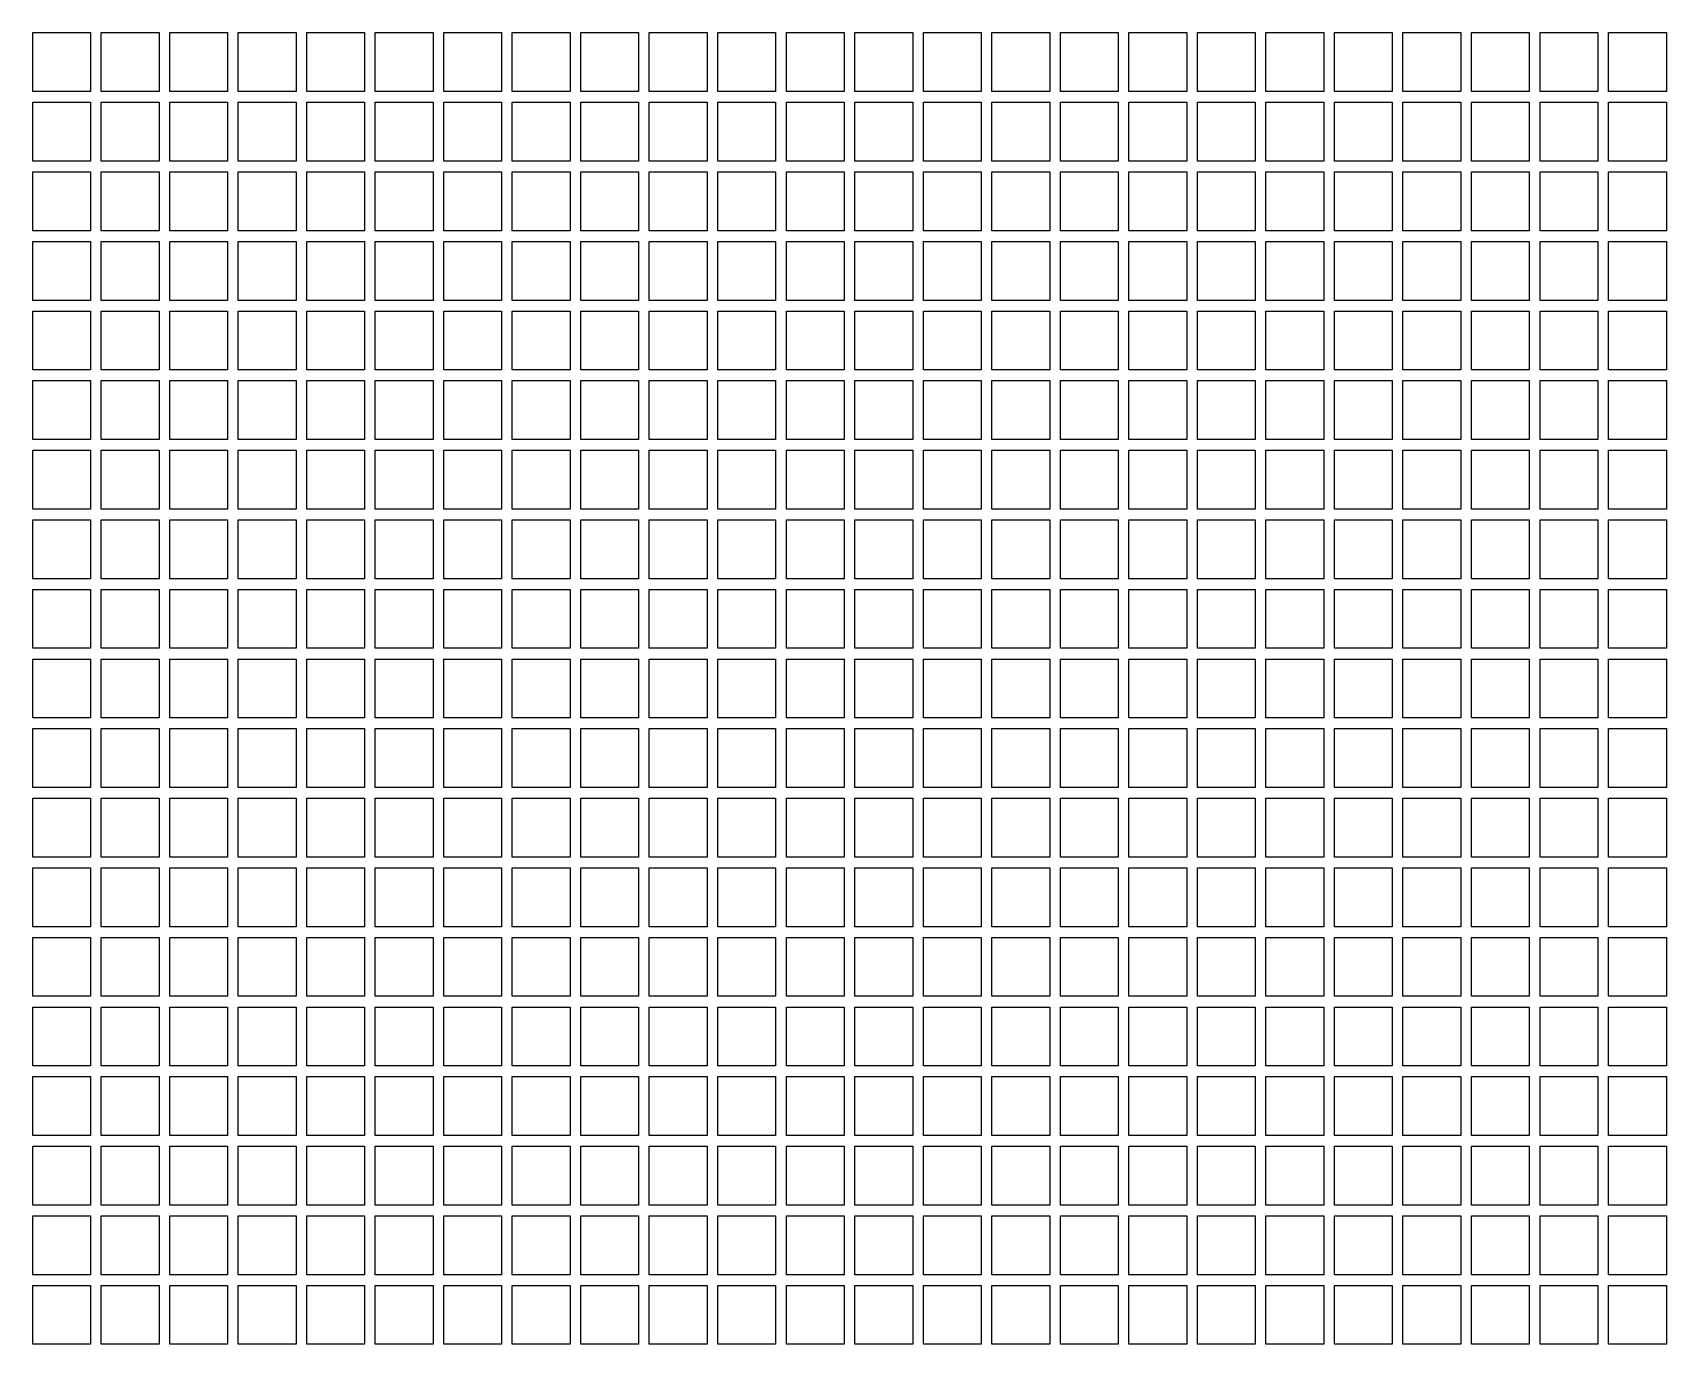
# Model space of a CAD drawing. Header units: millimetres. Extents: x 462 to 746, y 142 to 198.
# Drawn here: x 725.405 to 728.457, y 185.499 to 187.949 of the extents above; entities that cross this region are included whole.
import ezdxf

# ---------------------------------------------------------------- set-up
doc = ezdxf.new("R2010")
doc.units = ezdxf.units.MM
doc.header["$LTSCALE"] = 0.555556

msp = doc.modelspace()

# ---------------------------------------------------------------- linework, layer by layer
for points in [[(725.4052, 187.9488), (725.5132, 187.9488), (725.5132, 187.8388), (725.4052, 187.8388)], [(725.5332, 187.9488), (725.6412, 187.9488), (725.6412, 187.8388), (725.5332, 187.8388)], [(725.6612, 187.9488), (725.7692, 187.9488), (725.7692, 187.8388), (725.6612, 187.8388)], [(725.7892, 187.9488), (725.8972, 187.9488), (725.8972, 187.8388), (725.7892, 187.8388)], [(725.9172, 187.9488), (726.0252, 187.9488), (726.0252, 187.8388), (725.9172, 187.8388)], [(726.0452, 187.9488), (726.1532, 187.9488), (726.1532, 187.8388), (726.0452, 187.8388)], [(726.1732, 187.9488), (726.2812, 187.9488), (726.2812, 187.8388), (726.1732, 187.8388)], [(726.3012, 187.9488), (726.4092, 187.9488), (726.4092, 187.8388), (726.3012, 187.8388)], [(726.4292, 187.9488), (726.5372, 187.9488), (726.5372, 187.8388), (726.4292, 187.8388)], [(726.5572, 187.9488), (726.6652, 187.9488), (726.6652, 187.8388), (726.5572, 187.8388)], [(726.6852, 187.9488), (726.7932, 187.9488), (726.7932, 187.8388), (726.6852, 187.8388)], [(726.8132, 187.9488), (726.9212, 187.9488), (726.9212, 187.8388), (726.8132, 187.8388)], [(726.9412, 187.9488), (727.0492, 187.9488), (727.0492, 187.8388), (726.9412, 187.8388)], [(727.0692, 187.9488), (727.1772, 187.9488), (727.1772, 187.8388), (727.0692, 187.8388)], [(727.1972, 187.9488), (727.3052, 187.9488), (727.3052, 187.8388), (727.1972, 187.8388)], [(727.3252, 187.9488), (727.4332, 187.9488), (727.4332, 187.8388), (727.3252, 187.8388)], [(727.4532, 187.9488), (727.5612, 187.9488), (727.5612, 187.8388), (727.4532, 187.8388)], [(727.5812, 187.9488), (727.6892, 187.9488), (727.6892, 187.8388), (727.5812, 187.8388)], [(727.7092, 187.9488), (727.8172, 187.9488), (727.8172, 187.8388), (727.7092, 187.8388)], [(727.8372, 187.9488), (727.9452, 187.9488), (727.9452, 187.8388), (727.8372, 187.8388)], [(727.9652, 187.9488), (728.0732, 187.9488), (728.0732, 187.8388), (727.9652, 187.8388)], [(728.0932, 187.9488), (728.2012, 187.9488), (728.2012, 187.8388), (728.0932, 187.8388)], [(728.2212, 187.9488), (728.3292, 187.9488), (728.3292, 187.8388), (728.2212, 187.8388)], [(728.3492, 187.9488), (728.4572, 187.9488), (728.4572, 187.8388), (728.3492, 187.8388)], [(725.4052, 187.8188), (725.5132, 187.8188), (725.5132, 187.7088), (725.4052, 187.7088)], [(725.5332, 187.8188), (725.6412, 187.8188), (725.6412, 187.7088), (725.5332, 187.7088)], [(725.6612, 187.8188), (725.7692, 187.8188), (725.7692, 187.7088), (725.6612, 187.7088)], [(725.7892, 187.8188), (725.8972, 187.8188), (725.8972, 187.7088), (725.7892, 187.7088)], [(725.9172, 187.8188), (726.0252, 187.8188), (726.0252, 187.7088), (725.9172, 187.7088)], [(726.0452, 187.8188), (726.1532, 187.8188), (726.1532, 187.7088), (726.0452, 187.7088)], [(726.1732, 187.8188), (726.2812, 187.8188), (726.2812, 187.7088), (726.1732, 187.7088)], [(726.3012, 187.8188), (726.4092, 187.8188), (726.4092, 187.7088), (726.3012, 187.7088)], [(726.4292, 187.8188), (726.5372, 187.8188), (726.5372, 187.7088), (726.4292, 187.7088)], [(726.5572, 187.8188), (726.6652, 187.8188), (726.6652, 187.7088), (726.5572, 187.7088)], [(726.6852, 187.8188), (726.7932, 187.8188), (726.7932, 187.7088), (726.6852, 187.7088)], [(726.8132, 187.8188), (726.9212, 187.8188), (726.9212, 187.7088), (726.8132, 187.7088)], [(726.9412, 187.8188), (727.0492, 187.8188), (727.0492, 187.7088), (726.9412, 187.7088)], [(727.0692, 187.8188), (727.1772, 187.8188), (727.1772, 187.7088), (727.0692, 187.7088)], [(727.1972, 187.8188), (727.3052, 187.8188), (727.3052, 187.7088), (727.1972, 187.7088)], [(727.3252, 187.8188), (727.4332, 187.8188), (727.4332, 187.7088), (727.3252, 187.7088)], [(727.4532, 187.8188), (727.5612, 187.8188), (727.5612, 187.7088), (727.4532, 187.7088)], [(727.5812, 187.8188), (727.6892, 187.8188), (727.6892, 187.7088), (727.5812, 187.7088)], [(727.7092, 187.8188), (727.8172, 187.8188), (727.8172, 187.7088), (727.7092, 187.7088)], [(727.8372, 187.8188), (727.9452, 187.8188), (727.9452, 187.7088), (727.8372, 187.7088)], [(727.9652, 187.8188), (728.0732, 187.8188), (728.0732, 187.7088), (727.9652, 187.7088)], [(728.0932, 187.8188), (728.2012, 187.8188), (728.2012, 187.7088), (728.0932, 187.7088)], [(728.2212, 187.8188), (728.3292, 187.8188), (728.3292, 187.7088), (728.2212, 187.7088)], [(728.3492, 187.8188), (728.4572, 187.8188), (728.4572, 187.7088), (728.3492, 187.7088)], [(725.4052, 187.6888), (725.5132, 187.6888), (725.5132, 187.5788), (725.4052, 187.5788)], [(725.5332, 187.6888), (725.6412, 187.6888), (725.6412, 187.5788), (725.5332, 187.5788)], [(725.6612, 187.6888), (725.7692, 187.6888), (725.7692, 187.5788), (725.6612, 187.5788)], [(725.7892, 187.6888), (725.8972, 187.6888), (725.8972, 187.5788), (725.7892, 187.5788)], [(725.9172, 187.6888), (726.0252, 187.6888), (726.0252, 187.5788), (725.9172, 187.5788)], [(726.0452, 187.6888), (726.1532, 187.6888), (726.1532, 187.5788), (726.0452, 187.5788)], [(726.1732, 187.6888), (726.2812, 187.6888), (726.2812, 187.5788), (726.1732, 187.5788)], [(726.3012, 187.6888), (726.4092, 187.6888), (726.4092, 187.5788), (726.3012, 187.5788)], [(726.4292, 187.6888), (726.5372, 187.6888), (726.5372, 187.5788), (726.4292, 187.5788)], [(726.5572, 187.6888), (726.6652, 187.6888), (726.6652, 187.5788), (726.5572, 187.5788)], [(726.6852, 187.6888), (726.7932, 187.6888), (726.7932, 187.5788), (726.6852, 187.5788)], [(726.8132, 187.6888), (726.9212, 187.6888), (726.9212, 187.5788), (726.8132, 187.5788)], [(726.9412, 187.6888), (727.0492, 187.6888), (727.0492, 187.5788), (726.9412, 187.5788)], [(727.0692, 187.6888), (727.1772, 187.6888), (727.1772, 187.5788), (727.0692, 187.5788)], [(727.1972, 187.6888), (727.3052, 187.6888), (727.3052, 187.5788), (727.1972, 187.5788)], [(727.3252, 187.6888), (727.4332, 187.6888), (727.4332, 187.5788), (727.3252, 187.5788)], [(727.4532, 187.6888), (727.5612, 187.6888), (727.5612, 187.5788), (727.4532, 187.5788)], [(727.5812, 187.6888), (727.6892, 187.6888), (727.6892, 187.5788), (727.5812, 187.5788)], [(727.7092, 187.6888), (727.8172, 187.6888), (727.8172, 187.5788), (727.7092, 187.5788)], [(727.8372, 187.6888), (727.9452, 187.6888), (727.9452, 187.5788), (727.8372, 187.5788)], [(727.9652, 187.6888), (728.0732, 187.6888), (728.0732, 187.5788), (727.9652, 187.5788)], [(728.0932, 187.6888), (728.2012, 187.6888), (728.2012, 187.5788), (728.0932, 187.5788)], [(728.2212, 187.6888), (728.3292, 187.6888), (728.3292, 187.5788), (728.2212, 187.5788)], [(728.3492, 187.6888), (728.4572, 187.6888), (728.4572, 187.5788), (728.3492, 187.5788)], [(725.4052, 187.5588), (725.5132, 187.5588), (725.5132, 187.4488), (725.4052, 187.4488)], [(725.5332, 187.5588), (725.6412, 187.5588), (725.6412, 187.4488), (725.5332, 187.4488)], [(725.6612, 187.5588), (725.7692, 187.5588), (725.7692, 187.4488), (725.6612, 187.4488)], [(725.7892, 187.5588), (725.8972, 187.5588), (725.8972, 187.4488), (725.7892, 187.4488)], [(725.9172, 187.5588), (726.0252, 187.5588), (726.0252, 187.4488), (725.9172, 187.4488)], [(726.0452, 187.5588), (726.1532, 187.5588), (726.1532, 187.4488), (726.0452, 187.4488)], [(726.1732, 187.5588), (726.2812, 187.5588), (726.2812, 187.4488), (726.1732, 187.4488)], [(726.3012, 187.5588), (726.4092, 187.5588), (726.4092, 187.4488), (726.3012, 187.4488)], [(726.4292, 187.5588), (726.5372, 187.5588), (726.5372, 187.4488), (726.4292, 187.4488)], [(726.5572, 187.5588), (726.6652, 187.5588), (726.6652, 187.4488), (726.5572, 187.4488)], [(726.6852, 187.5588), (726.7932, 187.5588), (726.7932, 187.4488), (726.6852, 187.4488)], [(726.8132, 187.5588), (726.9212, 187.5588), (726.9212, 187.4488), (726.8132, 187.4488)], [(726.9412, 187.5588), (727.0492, 187.5588), (727.0492, 187.4488), (726.9412, 187.4488)], [(727.0692, 187.5588), (727.1772, 187.5588), (727.1772, 187.4488), (727.0692, 187.4488)], [(727.1972, 187.5588), (727.3052, 187.5588), (727.3052, 187.4488), (727.1972, 187.4488)], [(727.3252, 187.5588), (727.4332, 187.5588), (727.4332, 187.4488), (727.3252, 187.4488)], [(727.4532, 187.5588), (727.5612, 187.5588), (727.5612, 187.4488), (727.4532, 187.4488)], [(727.5812, 187.5588), (727.6892, 187.5588), (727.6892, 187.4488), (727.5812, 187.4488)], [(727.7092, 187.5588), (727.8172, 187.5588), (727.8172, 187.4488), (727.7092, 187.4488)], [(727.8372, 187.5588), (727.9452, 187.5588), (727.9452, 187.4488), (727.8372, 187.4488)], [(727.9652, 187.5588), (728.0732, 187.5588), (728.0732, 187.4488), (727.9652, 187.4488)], [(728.0932, 187.5588), (728.2012, 187.5588), (728.2012, 187.4488), (728.0932, 187.4488)], [(728.2212, 187.5588), (728.3292, 187.5588), (728.3292, 187.4488), (728.2212, 187.4488)], [(728.3492, 187.5588), (728.4572, 187.5588), (728.4572, 187.4488), (728.3492, 187.4488)], [(725.4052, 187.4288), (725.5132, 187.4288), (725.5132, 187.3188), (725.4052, 187.3188)], [(725.5332, 187.4288), (725.6412, 187.4288), (725.6412, 187.3188), (725.5332, 187.3188)], [(725.6612, 187.4288), (725.7692, 187.4288), (725.7692, 187.3188), (725.6612, 187.3188)], [(725.7892, 187.4288), (725.8972, 187.4288), (725.8972, 187.3188), (725.7892, 187.3188)], [(725.9172, 187.4288), (726.0252, 187.4288), (726.0252, 187.3188), (725.9172, 187.3188)], [(726.0452, 187.4288), (726.1532, 187.4288), (726.1532, 187.3188), (726.0452, 187.3188)], [(726.1732, 187.4288), (726.2812, 187.4288), (726.2812, 187.3188), (726.1732, 187.3188)], [(726.3012, 187.4288), (726.4092, 187.4288), (726.4092, 187.3188), (726.3012, 187.3188)], [(726.4292, 187.4288), (726.5372, 187.4288), (726.5372, 187.3188), (726.4292, 187.3188)], [(726.5572, 187.4288), (726.6652, 187.4288), (726.6652, 187.3188), (726.5572, 187.3188)], [(726.6852, 187.4288), (726.7932, 187.4288), (726.7932, 187.3188), (726.6852, 187.3188)], [(726.8132, 187.4288), (726.9212, 187.4288), (726.9212, 187.3188), (726.8132, 187.3188)], [(726.9412, 187.4288), (727.0492, 187.4288), (727.0492, 187.3188), (726.9412, 187.3188)], [(727.0692, 187.4288), (727.1772, 187.4288), (727.1772, 187.3188), (727.0692, 187.3188)], [(727.1972, 187.4288), (727.3052, 187.4288), (727.3052, 187.3188), (727.1972, 187.3188)], [(727.3252, 187.4288), (727.4332, 187.4288), (727.4332, 187.3188), (727.3252, 187.3188)], [(727.4532, 187.4288), (727.5612, 187.4288), (727.5612, 187.3188), (727.4532, 187.3188)], [(727.5812, 187.4288), (727.6892, 187.4288), (727.6892, 187.3188), (727.5812, 187.3188)], [(727.7092, 187.4288), (727.8172, 187.4288), (727.8172, 187.3188), (727.7092, 187.3188)], [(727.8372, 187.4288), (727.9452, 187.4288), (727.9452, 187.3188), (727.8372, 187.3188)], [(727.9652, 187.4288), (728.0732, 187.4288), (728.0732, 187.3188), (727.9652, 187.3188)], [(728.0932, 187.4288), (728.2012, 187.4288), (728.2012, 187.3188), (728.0932, 187.3188)], [(728.2212, 187.4288), (728.3292, 187.4288), (728.3292, 187.3188), (728.2212, 187.3188)], [(728.3492, 187.4288), (728.4572, 187.4288), (728.4572, 187.3188), (728.3492, 187.3188)], [(725.4052, 187.2988), (725.5132, 187.2988), (725.5132, 187.1888), (725.4052, 187.1888)], [(725.5332, 187.2988), (725.6412, 187.2988), (725.6412, 187.1888), (725.5332, 187.1888)], [(725.6612, 187.2988), (725.7692, 187.2988), (725.7692, 187.1888), (725.6612, 187.1888)], [(725.7892, 187.2988), (725.8972, 187.2988), (725.8972, 187.1888), (725.7892, 187.1888)], [(725.9172, 187.2988), (726.0252, 187.2988), (726.0252, 187.1888), (725.9172, 187.1888)], [(726.0452, 187.2988), (726.1532, 187.2988), (726.1532, 187.1888), (726.0452, 187.1888)], [(726.1732, 187.2988), (726.2812, 187.2988), (726.2812, 187.1888), (726.1732, 187.1888)], [(726.3012, 187.2988), (726.4092, 187.2988), (726.4092, 187.1888), (726.3012, 187.1888)], [(726.4292, 187.2988), (726.5372, 187.2988), (726.5372, 187.1888), (726.4292, 187.1888)], [(726.5572, 187.2988), (726.6652, 187.2988), (726.6652, 187.1888), (726.5572, 187.1888)], [(726.6852, 187.2988), (726.7932, 187.2988), (726.7932, 187.1888), (726.6852, 187.1888)], [(726.8132, 187.2988), (726.9212, 187.2988), (726.9212, 187.1888), (726.8132, 187.1888)], [(726.9412, 187.2988), (727.0492, 187.2988), (727.0492, 187.1888), (726.9412, 187.1888)], [(727.0692, 187.2988), (727.1772, 187.2988), (727.1772, 187.1888), (727.0692, 187.1888)], [(727.1972, 187.2988), (727.3052, 187.2988), (727.3052, 187.1888), (727.1972, 187.1888)], [(727.3252, 187.2988), (727.4332, 187.2988), (727.4332, 187.1888), (727.3252, 187.1888)], [(727.4532, 187.2988), (727.5612, 187.2988), (727.5612, 187.1888), (727.4532, 187.1888)], [(727.5812, 187.2988), (727.6892, 187.2988), (727.6892, 187.1888), (727.5812, 187.1888)], [(727.7092, 187.2988), (727.8172, 187.2988), (727.8172, 187.1888), (727.7092, 187.1888)], [(727.8372, 187.2988), (727.9452, 187.2988), (727.9452, 187.1888), (727.8372, 187.1888)], [(727.9652, 187.2988), (728.0732, 187.2988), (728.0732, 187.1888), (727.9652, 187.1888)], [(728.0932, 187.2988), (728.2012, 187.2988), (728.2012, 187.1888), (728.0932, 187.1888)], [(728.2212, 187.2988), (728.3292, 187.2988), (728.3292, 187.1888), (728.2212, 187.1888)], [(728.3492, 187.2988), (728.4572, 187.2988), (728.4572, 187.1888), (728.3492, 187.1888)], [(725.4052, 187.1688), (725.5132, 187.1688), (725.5132, 187.0588), (725.4052, 187.0588)], [(725.5332, 187.1688), (725.6412, 187.1688), (725.6412, 187.0588), (725.5332, 187.0588)], [(725.6612, 187.1688), (725.7692, 187.1688), (725.7692, 187.0588), (725.6612, 187.0588)], [(725.7892, 187.1688), (725.8972, 187.1688), (725.8972, 187.0588), (725.7892, 187.0588)], [(725.9172, 187.1688), (726.0252, 187.1688), (726.0252, 187.0588), (725.9172, 187.0588)], [(726.0452, 187.1688), (726.1532, 187.1688), (726.1532, 187.0588), (726.0452, 187.0588)], [(726.1732, 187.1688), (726.2812, 187.1688), (726.2812, 187.0588), (726.1732, 187.0588)], [(726.3012, 187.1688), (726.4092, 187.1688), (726.4092, 187.0588), (726.3012, 187.0588)], [(726.4292, 187.1688), (726.5372, 187.1688), (726.5372, 187.0588), (726.4292, 187.0588)], [(726.5572, 187.1688), (726.6652, 187.1688), (726.6652, 187.0588), (726.5572, 187.0588)], [(726.6852, 187.1688), (726.7932, 187.1688), (726.7932, 187.0588), (726.6852, 187.0588)], [(726.8132, 187.1688), (726.9212, 187.1688), (726.9212, 187.0588), (726.8132, 187.0588)], [(726.9412, 187.1688), (727.0492, 187.1688), (727.0492, 187.0588), (726.9412, 187.0588)], [(727.0692, 187.1688), (727.1772, 187.1688), (727.1772, 187.0588), (727.0692, 187.0588)], [(727.1972, 187.1688), (727.3052, 187.1688), (727.3052, 187.0588), (727.1972, 187.0588)], [(727.3252, 187.1688), (727.4332, 187.1688), (727.4332, 187.0588), (727.3252, 187.0588)], [(727.4532, 187.1688), (727.5612, 187.1688), (727.5612, 187.0588), (727.4532, 187.0588)], [(727.5812, 187.1688), (727.6892, 187.1688), (727.6892, 187.0588), (727.5812, 187.0588)], [(727.7092, 187.1688), (727.8172, 187.1688), (727.8172, 187.0588), (727.7092, 187.0588)], [(727.8372, 187.1688), (727.9452, 187.1688), (727.9452, 187.0588), (727.8372, 187.0588)], [(727.9652, 187.1688), (728.0732, 187.1688), (728.0732, 187.0588), (727.9652, 187.0588)], [(728.0932, 187.1688), (728.2012, 187.1688), (728.2012, 187.0588), (728.0932, 187.0588)], [(728.2212, 187.1688), (728.3292, 187.1688), (728.3292, 187.0588), (728.2212, 187.0588)], [(728.3492, 187.1688), (728.4572, 187.1688), (728.4572, 187.0588), (728.3492, 187.0588)], [(725.4052, 187.0388), (725.5132, 187.0388), (725.5132, 186.9288), (725.4052, 186.9288)], [(725.5332, 187.0388), (725.6412, 187.0388), (725.6412, 186.9288), (725.5332, 186.9288)], [(725.6612, 187.0388), (725.7692, 187.0388), (725.7692, 186.9288), (725.6612, 186.9288)], [(725.7892, 187.0388), (725.8972, 187.0388), (725.8972, 186.9288), (725.7892, 186.9288)], [(725.9172, 187.0388), (726.0252, 187.0388), (726.0252, 186.9288), (725.9172, 186.9288)], [(726.0452, 187.0388), (726.1532, 187.0388), (726.1532, 186.9288), (726.0452, 186.9288)], [(726.1732, 187.0388), (726.2812, 187.0388), (726.2812, 186.9288), (726.1732, 186.9288)], [(726.3012, 187.0388), (726.4092, 187.0388), (726.4092, 186.9288), (726.3012, 186.9288)], [(726.4292, 187.0388), (726.5372, 187.0388), (726.5372, 186.9288), (726.4292, 186.9288)], [(726.5572, 187.0388), (726.6652, 187.0388), (726.6652, 186.9288), (726.5572, 186.9288)], [(726.6852, 187.0388), (726.7932, 187.0388), (726.7932, 186.9288), (726.6852, 186.9288)], [(726.8132, 187.0388), (726.9212, 187.0388), (726.9212, 186.9288), (726.8132, 186.9288)], [(726.9412, 187.0388), (727.0492, 187.0388), (727.0492, 186.9288), (726.9412, 186.9288)], [(727.0692, 187.0388), (727.1772, 187.0388), (727.1772, 186.9288), (727.0692, 186.9288)], [(727.1972, 187.0388), (727.3052, 187.0388), (727.3052, 186.9288), (727.1972, 186.9288)], [(727.3252, 187.0388), (727.4332, 187.0388), (727.4332, 186.9288), (727.3252, 186.9288)], [(727.4532, 187.0388), (727.5612, 187.0388), (727.5612, 186.9288), (727.4532, 186.9288)], [(727.5812, 187.0388), (727.6892, 187.0388), (727.6892, 186.9288), (727.5812, 186.9288)], [(727.7092, 187.0388), (727.8172, 187.0388), (727.8172, 186.9288), (727.7092, 186.9288)], [(727.8372, 187.0388), (727.9452, 187.0388), (727.9452, 186.9288), (727.8372, 186.9288)], [(727.9652, 187.0388), (728.0732, 187.0388), (728.0732, 186.9288), (727.9652, 186.9288)], [(728.0932, 187.0388), (728.2012, 187.0388), (728.2012, 186.9288), (728.0932, 186.9288)], [(728.2212, 187.0388), (728.3292, 187.0388), (728.3292, 186.9288), (728.2212, 186.9288)], [(728.3492, 187.0388), (728.4572, 187.0388), (728.4572, 186.9288), (728.3492, 186.9288)], [(725.4052, 186.9088), (725.5132, 186.9088), (725.5132, 186.7988), (725.4052, 186.7988)], [(725.5332, 186.9088), (725.6412, 186.9088), (725.6412, 186.7988), (725.5332, 186.7988)], [(725.6612, 186.9088), (725.7692, 186.9088), (725.7692, 186.7988), (725.6612, 186.7988)], [(725.7892, 186.9088), (725.8972, 186.9088), (725.8972, 186.7988), (725.7892, 186.7988)], [(725.9172, 186.9088), (726.0252, 186.9088), (726.0252, 186.7988), (725.9172, 186.7988)], [(726.0452, 186.9088), (726.1532, 186.9088), (726.1532, 186.7988), (726.0452, 186.7988)], [(726.1732, 186.9088), (726.2812, 186.9088), (726.2812, 186.7988), (726.1732, 186.7988)], [(726.3012, 186.9088), (726.4092, 186.9088), (726.4092, 186.7988), (726.3012, 186.7988)], [(726.4292, 186.9088), (726.5372, 186.9088), (726.5372, 186.7988), (726.4292, 186.7988)], [(726.5572, 186.9088), (726.6652, 186.9088), (726.6652, 186.7988), (726.5572, 186.7988)], [(726.6852, 186.9088), (726.7932, 186.9088), (726.7932, 186.7988), (726.6852, 186.7988)], [(726.8132, 186.9088), (726.9212, 186.9088), (726.9212, 186.7988), (726.8132, 186.7988)], [(726.9412, 186.9088), (727.0492, 186.9088), (727.0492, 186.7988), (726.9412, 186.7988)], [(727.0692, 186.9088), (727.1772, 186.9088), (727.1772, 186.7988), (727.0692, 186.7988)], [(727.1972, 186.9088), (727.3052, 186.9088), (727.3052, 186.7988), (727.1972, 186.7988)], [(727.3252, 186.9088), (727.4332, 186.9088), (727.4332, 186.7988), (727.3252, 186.7988)], [(727.4532, 186.9088), (727.5612, 186.9088), (727.5612, 186.7988), (727.4532, 186.7988)], [(727.5812, 186.9088), (727.6892, 186.9088), (727.6892, 186.7988), (727.5812, 186.7988)], [(727.7092, 186.9088), (727.8172, 186.9088), (727.8172, 186.7988), (727.7092, 186.7988)], [(727.8372, 186.9088), (727.9452, 186.9088), (727.9452, 186.7988), (727.8372, 186.7988)], [(727.9652, 186.9088), (728.0732, 186.9088), (728.0732, 186.7988), (727.9652, 186.7988)], [(728.0932, 186.9088), (728.2012, 186.9088), (728.2012, 186.7988), (728.0932, 186.7988)], [(728.2212, 186.9088), (728.3292, 186.9088), (728.3292, 186.7988), (728.2212, 186.7988)], [(728.3492, 186.9088), (728.4572, 186.9088), (728.4572, 186.7988), (728.3492, 186.7988)], [(725.4052, 186.7788), (725.5132, 186.7788), (725.5132, 186.6688), (725.4052, 186.6688)], [(725.5332, 186.7788), (725.6412, 186.7788), (725.6412, 186.6688), (725.5332, 186.6688)], [(725.6612, 186.7788), (725.7692, 186.7788), (725.7692, 186.6688), (725.6612, 186.6688)], [(725.7892, 186.7788), (725.8972, 186.7788), (725.8972, 186.6688), (725.7892, 186.6688)], [(725.9172, 186.7788), (726.0252, 186.7788), (726.0252, 186.6688), (725.9172, 186.6688)], [(726.0452, 186.7788), (726.1532, 186.7788), (726.1532, 186.6688), (726.0452, 186.6688)], [(726.1732, 186.7788), (726.2812, 186.7788), (726.2812, 186.6688), (726.1732, 186.6688)], [(726.3012, 186.7788), (726.4092, 186.7788), (726.4092, 186.6688), (726.3012, 186.6688)], [(726.4292, 186.7788), (726.5372, 186.7788), (726.5372, 186.6688), (726.4292, 186.6688)], [(726.5572, 186.7788), (726.6652, 186.7788), (726.6652, 186.6688), (726.5572, 186.6688)], [(726.6852, 186.7788), (726.7932, 186.7788), (726.7932, 186.6688), (726.6852, 186.6688)], [(726.8132, 186.7788), (726.9212, 186.7788), (726.9212, 186.6688), (726.8132, 186.6688)], [(726.9412, 186.7788), (727.0492, 186.7788), (727.0492, 186.6688), (726.9412, 186.6688)], [(727.0692, 186.7788), (727.1772, 186.7788), (727.1772, 186.6688), (727.0692, 186.6688)], [(727.1972, 186.7788), (727.3052, 186.7788), (727.3052, 186.6688), (727.1972, 186.6688)], [(727.3252, 186.7788), (727.4332, 186.7788), (727.4332, 186.6688), (727.3252, 186.6688)], [(727.4532, 186.7788), (727.5612, 186.7788), (727.5612, 186.6688), (727.4532, 186.6688)], [(727.5812, 186.7788), (727.6892, 186.7788), (727.6892, 186.6688), (727.5812, 186.6688)], [(727.7092, 186.7788), (727.8172, 186.7788), (727.8172, 186.6688), (727.7092, 186.6688)], [(727.8372, 186.7788), (727.9452, 186.7788), (727.9452, 186.6688), (727.8372, 186.6688)], [(727.9652, 186.7788), (728.0732, 186.7788), (728.0732, 186.6688), (727.9652, 186.6688)], [(728.0932, 186.7788), (728.2012, 186.7788), (728.2012, 186.6688), (728.0932, 186.6688)], [(728.2212, 186.7788), (728.3292, 186.7788), (728.3292, 186.6688), (728.2212, 186.6688)], [(728.3492, 186.7788), (728.4572, 186.7788), (728.4572, 186.6688), (728.3492, 186.6688)], [(725.4052, 186.6488), (725.5132, 186.6488), (725.5132, 186.5388), (725.4052, 186.5388)], [(725.5332, 186.6488), (725.6412, 186.6488), (725.6412, 186.5388), (725.5332, 186.5388)], [(725.6612, 186.6488), (725.7692, 186.6488), (725.7692, 186.5388), (725.6612, 186.5388)], [(725.7892, 186.6488), (725.8972, 186.6488), (725.8972, 186.5388), (725.7892, 186.5388)], [(725.9172, 186.6488), (726.0252, 186.6488), (726.0252, 186.5388), (725.9172, 186.5388)], [(726.0452, 186.6488), (726.1532, 186.6488), (726.1532, 186.5388), (726.0452, 186.5388)], [(726.1732, 186.6488), (726.2812, 186.6488), (726.2812, 186.5388), (726.1732, 186.5388)], [(726.3012, 186.6488), (726.4092, 186.6488), (726.4092, 186.5388), (726.3012, 186.5388)], [(726.4292, 186.6488), (726.5372, 186.6488), (726.5372, 186.5388), (726.4292, 186.5388)], [(726.5572, 186.6488), (726.6652, 186.6488), (726.6652, 186.5388), (726.5572, 186.5388)], [(726.6852, 186.6488), (726.7932, 186.6488), (726.7932, 186.5388), (726.6852, 186.5388)], [(726.8132, 186.6488), (726.9212, 186.6488), (726.9212, 186.5388), (726.8132, 186.5388)], [(726.9412, 186.6488), (727.0492, 186.6488), (727.0492, 186.5388), (726.9412, 186.5388)], [(727.0692, 186.6488), (727.1772, 186.6488), (727.1772, 186.5388), (727.0692, 186.5388)], [(727.1972, 186.6488), (727.3052, 186.6488), (727.3052, 186.5388), (727.1972, 186.5388)], [(727.3252, 186.6488), (727.4332, 186.6488), (727.4332, 186.5388), (727.3252, 186.5388)], [(727.4532, 186.6488), (727.5612, 186.6488), (727.5612, 186.5388), (727.4532, 186.5388)], [(727.5812, 186.6488), (727.6892, 186.6488), (727.6892, 186.5388), (727.5812, 186.5388)], [(727.7092, 186.6488), (727.8172, 186.6488), (727.8172, 186.5388), (727.7092, 186.5388)], [(727.8372, 186.6488), (727.9452, 186.6488), (727.9452, 186.5388), (727.8372, 186.5388)], [(727.9652, 186.6488), (728.0732, 186.6488), (728.0732, 186.5388), (727.9652, 186.5388)], [(728.0932, 186.6488), (728.2012, 186.6488), (728.2012, 186.5388), (728.0932, 186.5388)], [(728.2212, 186.6488), (728.3292, 186.6488), (728.3292, 186.5388), (728.2212, 186.5388)], [(728.3492, 186.6488), (728.4572, 186.6488), (728.4572, 186.5388), (728.3492, 186.5388)], [(725.4052, 186.5188), (725.5132, 186.5188), (725.5132, 186.4088), (725.4052, 186.4088)], [(725.5332, 186.5188), (725.6412, 186.5188), (725.6412, 186.4088), (725.5332, 186.4088)], [(725.6612, 186.5188), (725.7692, 186.5188), (725.7692, 186.4088), (725.6612, 186.4088)], [(725.7892, 186.5188), (725.8972, 186.5188), (725.8972, 186.4088), (725.7892, 186.4088)], [(725.9172, 186.5188), (726.0252, 186.5188), (726.0252, 186.4088), (725.9172, 186.4088)], [(726.0452, 186.5188), (726.1532, 186.5188), (726.1532, 186.4088), (726.0452, 186.4088)], [(726.1732, 186.5188), (726.2812, 186.5188), (726.2812, 186.4088), (726.1732, 186.4088)], [(726.3012, 186.5188), (726.4092, 186.5188), (726.4092, 186.4088), (726.3012, 186.4088)], [(726.4292, 186.5188), (726.5372, 186.5188), (726.5372, 186.4088), (726.4292, 186.4088)], [(726.5572, 186.5188), (726.6652, 186.5188), (726.6652, 186.4088), (726.5572, 186.4088)], [(726.6852, 186.5188), (726.7932, 186.5188), (726.7932, 186.4088), (726.6852, 186.4088)], [(726.8132, 186.5188), (726.9212, 186.5188), (726.9212, 186.4088), (726.8132, 186.4088)], [(726.9412, 186.5188), (727.0492, 186.5188), (727.0492, 186.4088), (726.9412, 186.4088)], [(727.0692, 186.5188), (727.1772, 186.5188), (727.1772, 186.4088), (727.0692, 186.4088)], [(727.1972, 186.5188), (727.3052, 186.5188), (727.3052, 186.4088), (727.1972, 186.4088)], [(727.3252, 186.5188), (727.4332, 186.5188), (727.4332, 186.4088), (727.3252, 186.4088)], [(727.4532, 186.5188), (727.5612, 186.5188), (727.5612, 186.4088), (727.4532, 186.4088)], [(727.5812, 186.5188), (727.6892, 186.5188), (727.6892, 186.4088), (727.5812, 186.4088)], [(727.7092, 186.5188), (727.8172, 186.5188), (727.8172, 186.4088), (727.7092, 186.4088)], [(727.8372, 186.5188), (727.9452, 186.5188), (727.9452, 186.4088), (727.8372, 186.4088)], [(727.9652, 186.5188), (728.0732, 186.5188), (728.0732, 186.4088), (727.9652, 186.4088)], [(728.0932, 186.5188), (728.2012, 186.5188), (728.2012, 186.4088), (728.0932, 186.4088)], [(728.2212, 186.5188), (728.3292, 186.5188), (728.3292, 186.4088), (728.2212, 186.4088)], [(728.3492, 186.5188), (728.4572, 186.5188), (728.4572, 186.4088), (728.3492, 186.4088)], [(725.4052, 186.3888), (725.5132, 186.3888), (725.5132, 186.2788), (725.4052, 186.2788)], [(725.5332, 186.3888), (725.6412, 186.3888), (725.6412, 186.2788), (725.5332, 186.2788)], [(725.6612, 186.3888), (725.7692, 186.3888), (725.7692, 186.2788), (725.6612, 186.2788)], [(725.7892, 186.3888), (725.8972, 186.3888), (725.8972, 186.2788), (725.7892, 186.2788)], [(725.9172, 186.3888), (726.0252, 186.3888), (726.0252, 186.2788), (725.9172, 186.2788)], [(726.0452, 186.3888), (726.1532, 186.3888), (726.1532, 186.2788), (726.0452, 186.2788)], [(726.1732, 186.3888), (726.2812, 186.3888), (726.2812, 186.2788), (726.1732, 186.2788)], [(726.3012, 186.3888), (726.4092, 186.3888), (726.4092, 186.2788), (726.3012, 186.2788)], [(726.4292, 186.3888), (726.5372, 186.3888), (726.5372, 186.2788), (726.4292, 186.2788)], [(726.5572, 186.3888), (726.6652, 186.3888), (726.6652, 186.2788), (726.5572, 186.2788)], [(726.6852, 186.3888), (726.7932, 186.3888), (726.7932, 186.2788), (726.6852, 186.2788)], [(726.8132, 186.3888), (726.9212, 186.3888), (726.9212, 186.2788), (726.8132, 186.2788)], [(726.9412, 186.3888), (727.0492, 186.3888), (727.0492, 186.2788), (726.9412, 186.2788)], [(727.0692, 186.3888), (727.1772, 186.3888), (727.1772, 186.2788), (727.0692, 186.2788)], [(727.1972, 186.3888), (727.3052, 186.3888), (727.3052, 186.2788), (727.1972, 186.2788)], [(727.3252, 186.3888), (727.4332, 186.3888), (727.4332, 186.2788), (727.3252, 186.2788)], [(727.4532, 186.3888), (727.5612, 186.3888), (727.5612, 186.2788), (727.4532, 186.2788)], [(727.5812, 186.3888), (727.6892, 186.3888), (727.6892, 186.2788), (727.5812, 186.2788)], [(727.7092, 186.3888), (727.8172, 186.3888), (727.8172, 186.2788), (727.7092, 186.2788)], [(727.8372, 186.3888), (727.9452, 186.3888), (727.9452, 186.2788), (727.8372, 186.2788)], [(727.9652, 186.3888), (728.0732, 186.3888), (728.0732, 186.2788), (727.9652, 186.2788)], [(728.0932, 186.3888), (728.2012, 186.3888), (728.2012, 186.2788), (728.0932, 186.2788)], [(728.2212, 186.3888), (728.3292, 186.3888), (728.3292, 186.2788), (728.2212, 186.2788)], [(728.3492, 186.3888), (728.4572, 186.3888), (728.4572, 186.2788), (728.3492, 186.2788)], [(725.4052, 186.2588), (725.5132, 186.2588), (725.5132, 186.1488), (725.4052, 186.1488)], [(725.5332, 186.2588), (725.6412, 186.2588), (725.6412, 186.1488), (725.5332, 186.1488)], [(725.6612, 186.2588), (725.7692, 186.2588), (725.7692, 186.1488), (725.6612, 186.1488)], [(725.7892, 186.2588), (725.8972, 186.2588), (725.8972, 186.1488), (725.7892, 186.1488)], [(725.9172, 186.2588), (726.0252, 186.2588), (726.0252, 186.1488), (725.9172, 186.1488)], [(726.0452, 186.2588), (726.1532, 186.2588), (726.1532, 186.1488), (726.0452, 186.1488)], [(726.1732, 186.2588), (726.2812, 186.2588), (726.2812, 186.1488), (726.1732, 186.1488)], [(726.3012, 186.2588), (726.4092, 186.2588), (726.4092, 186.1488), (726.3012, 186.1488)], [(726.4292, 186.2588), (726.5372, 186.2588), (726.5372, 186.1488), (726.4292, 186.1488)], [(726.5572, 186.2588), (726.6652, 186.2588), (726.6652, 186.1488), (726.5572, 186.1488)], [(726.6852, 186.2588), (726.7932, 186.2588), (726.7932, 186.1488), (726.6852, 186.1488)], [(726.8132, 186.2588), (726.9212, 186.2588), (726.9212, 186.1488), (726.8132, 186.1488)], [(726.9412, 186.2588), (727.0492, 186.2588), (727.0492, 186.1488), (726.9412, 186.1488)], [(727.0692, 186.2588), (727.1772, 186.2588), (727.1772, 186.1488), (727.0692, 186.1488)], [(727.1972, 186.2588), (727.3052, 186.2588), (727.3052, 186.1488), (727.1972, 186.1488)], [(727.3252, 186.2588), (727.4332, 186.2588), (727.4332, 186.1488), (727.3252, 186.1488)], [(727.4532, 186.2588), (727.5612, 186.2588), (727.5612, 186.1488), (727.4532, 186.1488)], [(727.5812, 186.2588), (727.6892, 186.2588), (727.6892, 186.1488), (727.5812, 186.1488)], [(727.7092, 186.2588), (727.8172, 186.2588), (727.8172, 186.1488), (727.7092, 186.1488)], [(727.8372, 186.2588), (727.9452, 186.2588), (727.9452, 186.1488), (727.8372, 186.1488)], [(727.9652, 186.2588), (728.0732, 186.2588), (728.0732, 186.1488), (727.9652, 186.1488)], [(728.0932, 186.2588), (728.2012, 186.2588), (728.2012, 186.1488), (728.0932, 186.1488)], [(728.2212, 186.2588), (728.3292, 186.2588), (728.3292, 186.1488), (728.2212, 186.1488)], [(728.3492, 186.2588), (728.4572, 186.2588), (728.4572, 186.1488), (728.3492, 186.1488)], [(725.4052, 186.1288), (725.5132, 186.1288), (725.5132, 186.0188), (725.4052, 186.0188)], [(725.5332, 186.1288), (725.6412, 186.1288), (725.6412, 186.0188), (725.5332, 186.0188)], [(725.6612, 186.1288), (725.7692, 186.1288), (725.7692, 186.0188), (725.6612, 186.0188)], [(725.7892, 186.1288), (725.8972, 186.1288), (725.8972, 186.0188), (725.7892, 186.0188)], [(725.9172, 186.1288), (726.0252, 186.1288), (726.0252, 186.0188), (725.9172, 186.0188)], [(726.0452, 186.1288), (726.1532, 186.1288), (726.1532, 186.0188), (726.0452, 186.0188)], [(726.1732, 186.1288), (726.2812, 186.1288), (726.2812, 186.0188), (726.1732, 186.0188)], [(726.3012, 186.1288), (726.4092, 186.1288), (726.4092, 186.0188), (726.3012, 186.0188)], [(726.4292, 186.1288), (726.5372, 186.1288), (726.5372, 186.0188), (726.4292, 186.0188)], [(726.5572, 186.1288), (726.6652, 186.1288), (726.6652, 186.0188), (726.5572, 186.0188)], [(726.6852, 186.1288), (726.7932, 186.1288), (726.7932, 186.0188), (726.6852, 186.0188)], [(726.8132, 186.1288), (726.9212, 186.1288), (726.9212, 186.0188), (726.8132, 186.0188)], [(726.9412, 186.1288), (727.0492, 186.1288), (727.0492, 186.0188), (726.9412, 186.0188)], [(727.0692, 186.1288), (727.1772, 186.1288), (727.1772, 186.0188), (727.0692, 186.0188)], [(727.1972, 186.1288), (727.3052, 186.1288), (727.3052, 186.0188), (727.1972, 186.0188)], [(727.3252, 186.1288), (727.4332, 186.1288), (727.4332, 186.0188), (727.3252, 186.0188)], [(727.4532, 186.1288), (727.5612, 186.1288), (727.5612, 186.0188), (727.4532, 186.0188)], [(727.5812, 186.1288), (727.6892, 186.1288), (727.6892, 186.0188), (727.5812, 186.0188)], [(727.7092, 186.1288), (727.8172, 186.1288), (727.8172, 186.0188), (727.7092, 186.0188)], [(727.8372, 186.1288), (727.9452, 186.1288), (727.9452, 186.0188), (727.8372, 186.0188)], [(727.9652, 186.1288), (728.0732, 186.1288), (728.0732, 186.0188), (727.9652, 186.0188)], [(728.0932, 186.1288), (728.2012, 186.1288), (728.2012, 186.0188), (728.0932, 186.0188)], [(728.2212, 186.1288), (728.3292, 186.1288), (728.3292, 186.0188), (728.2212, 186.0188)], [(728.3492, 186.1288), (728.4572, 186.1288), (728.4572, 186.0188), (728.3492, 186.0188)], [(725.4052, 185.9988), (725.5132, 185.9988), (725.5132, 185.8888), (725.4052, 185.8888)], [(725.5332, 185.9988), (725.6412, 185.9988), (725.6412, 185.8888), (725.5332, 185.8888)], [(725.6612, 185.9988), (725.7692, 185.9988), (725.7692, 185.8888), (725.6612, 185.8888)], [(725.7892, 185.9988), (725.8972, 185.9988), (725.8972, 185.8888), (725.7892, 185.8888)], [(725.9172, 185.9988), (726.0252, 185.9988), (726.0252, 185.8888), (725.9172, 185.8888)], [(726.0452, 185.9988), (726.1532, 185.9988), (726.1532, 185.8888), (726.0452, 185.8888)], [(726.1732, 185.9988), (726.2812, 185.9988), (726.2812, 185.8888), (726.1732, 185.8888)], [(726.3012, 185.9988), (726.4092, 185.9988), (726.4092, 185.8888), (726.3012, 185.8888)], [(726.4292, 185.9988), (726.5372, 185.9988), (726.5372, 185.8888), (726.4292, 185.8888)], [(726.5572, 185.9988), (726.6652, 185.9988), (726.6652, 185.8888), (726.5572, 185.8888)], [(726.6852, 185.9988), (726.7932, 185.9988), (726.7932, 185.8888), (726.6852, 185.8888)], [(726.8132, 185.9988), (726.9212, 185.9988), (726.9212, 185.8888), (726.8132, 185.8888)], [(726.9412, 185.9988), (727.0492, 185.9988), (727.0492, 185.8888), (726.9412, 185.8888)], [(727.0692, 185.9988), (727.1772, 185.9988), (727.1772, 185.8888), (727.0692, 185.8888)], [(727.1972, 185.9988), (727.3052, 185.9988), (727.3052, 185.8888), (727.1972, 185.8888)], [(727.3252, 185.9988), (727.4332, 185.9988), (727.4332, 185.8888), (727.3252, 185.8888)], [(727.4532, 185.9988), (727.5612, 185.9988), (727.5612, 185.8888), (727.4532, 185.8888)], [(727.5812, 185.9988), (727.6892, 185.9988), (727.6892, 185.8888), (727.5812, 185.8888)], [(727.7092, 185.9988), (727.8172, 185.9988), (727.8172, 185.8888), (727.7092, 185.8888)], [(727.8372, 185.9988), (727.9452, 185.9988), (727.9452, 185.8888), (727.8372, 185.8888)], [(727.9652, 185.9988), (728.0732, 185.9988), (728.0732, 185.8888), (727.9652, 185.8888)], [(728.0932, 185.9988), (728.2012, 185.9988), (728.2012, 185.8888), (728.0932, 185.8888)], [(728.2212, 185.9988), (728.3292, 185.9988), (728.3292, 185.8888), (728.2212, 185.8888)], [(728.3492, 185.9988), (728.4572, 185.9988), (728.4572, 185.8888), (728.3492, 185.8888)], [(725.4052, 185.8688), (725.5132, 185.8688), (725.5132, 185.7588), (725.4052, 185.7588)], [(725.5332, 185.8688), (725.6412, 185.8688), (725.6412, 185.7588), (725.5332, 185.7588)], [(725.6612, 185.8688), (725.7692, 185.8688), (725.7692, 185.7588), (725.6612, 185.7588)], [(725.7892, 185.8688), (725.8972, 185.8688), (725.8972, 185.7588), (725.7892, 185.7588)], [(725.9172, 185.8688), (726.0252, 185.8688), (726.0252, 185.7588), (725.9172, 185.7588)], [(726.0452, 185.8688), (726.1532, 185.8688), (726.1532, 185.7588), (726.0452, 185.7588)], [(726.1732, 185.8688), (726.2812, 185.8688), (726.2812, 185.7588), (726.1732, 185.7588)], [(726.3012, 185.8688), (726.4092, 185.8688), (726.4092, 185.7588), (726.3012, 185.7588)], [(726.4292, 185.8688), (726.5372, 185.8688), (726.5372, 185.7588), (726.4292, 185.7588)], [(726.5572, 185.8688), (726.6652, 185.8688), (726.6652, 185.7588), (726.5572, 185.7588)], [(726.6852, 185.8688), (726.7932, 185.8688), (726.7932, 185.7588), (726.6852, 185.7588)], [(726.8132, 185.8688), (726.9212, 185.8688), (726.9212, 185.7588), (726.8132, 185.7588)], [(726.9412, 185.8688), (727.0492, 185.8688), (727.0492, 185.7588), (726.9412, 185.7588)], [(727.0692, 185.8688), (727.1772, 185.8688), (727.1772, 185.7588), (727.0692, 185.7588)], [(727.1972, 185.8688), (727.3052, 185.8688), (727.3052, 185.7588), (727.1972, 185.7588)], [(727.3252, 185.8688), (727.4332, 185.8688), (727.4332, 185.7588), (727.3252, 185.7588)], [(727.4532, 185.8688), (727.5612, 185.8688), (727.5612, 185.7588), (727.4532, 185.7588)], [(727.5812, 185.8688), (727.6892, 185.8688), (727.6892, 185.7588), (727.5812, 185.7588)], [(727.7092, 185.8688), (727.8172, 185.8688), (727.8172, 185.7588), (727.7092, 185.7588)], [(727.8372, 185.8688), (727.9452, 185.8688), (727.9452, 185.7588), (727.8372, 185.7588)], [(727.9652, 185.8688), (728.0732, 185.8688), (728.0732, 185.7588), (727.9652, 185.7588)], [(728.0932, 185.8688), (728.2012, 185.8688), (728.2012, 185.7588), (728.0932, 185.7588)], [(728.2212, 185.8688), (728.3292, 185.8688), (728.3292, 185.7588), (728.2212, 185.7588)], [(728.3492, 185.8688), (728.4572, 185.8688), (728.4572, 185.7588), (728.3492, 185.7588)], [(725.4052, 185.7388), (725.5132, 185.7388), (725.5132, 185.6288), (725.4052, 185.6288)], [(725.5332, 185.7388), (725.6412, 185.7388), (725.6412, 185.6288), (725.5332, 185.6288)], [(725.6612, 185.7388), (725.7692, 185.7388), (725.7692, 185.6288), (725.6612, 185.6288)], [(725.7892, 185.7388), (725.8972, 185.7388), (725.8972, 185.6288), (725.7892, 185.6288)], [(725.9172, 185.7388), (726.0252, 185.7388), (726.0252, 185.6288), (725.9172, 185.6288)], [(726.0452, 185.7388), (726.1532, 185.7388), (726.1532, 185.6288), (726.0452, 185.6288)], [(726.1732, 185.7388), (726.2812, 185.7388), (726.2812, 185.6288), (726.1732, 185.6288)], [(726.3012, 185.7388), (726.4092, 185.7388), (726.4092, 185.6288), (726.3012, 185.6288)], [(726.4292, 185.7388), (726.5372, 185.7388), (726.5372, 185.6288), (726.4292, 185.6288)], [(726.5572, 185.7388), (726.6652, 185.7388), (726.6652, 185.6288), (726.5572, 185.6288)], [(726.6852, 185.7388), (726.7932, 185.7388), (726.7932, 185.6288), (726.6852, 185.6288)], [(726.8132, 185.7388), (726.9212, 185.7388), (726.9212, 185.6288), (726.8132, 185.6288)], [(726.9412, 185.7388), (727.0492, 185.7388), (727.0492, 185.6288), (726.9412, 185.6288)], [(727.0692, 185.7388), (727.1772, 185.7388), (727.1772, 185.6288), (727.0692, 185.6288)], [(727.1972, 185.7388), (727.3052, 185.7388), (727.3052, 185.6288), (727.1972, 185.6288)], [(727.3252, 185.7388), (727.4332, 185.7388), (727.4332, 185.6288), (727.3252, 185.6288)], [(727.4532, 185.7388), (727.5612, 185.7388), (727.5612, 185.6288), (727.4532, 185.6288)], [(727.5812, 185.7388), (727.6892, 185.7388), (727.6892, 185.6288), (727.5812, 185.6288)], [(727.7092, 185.7388), (727.8172, 185.7388), (727.8172, 185.6288), (727.7092, 185.6288)], [(727.8372, 185.7388), (727.9452, 185.7388), (727.9452, 185.6288), (727.8372, 185.6288)], [(727.9652, 185.7388), (728.0732, 185.7388), (728.0732, 185.6288), (727.9652, 185.6288)], [(728.0932, 185.7388), (728.2012, 185.7388), (728.2012, 185.6288), (728.0932, 185.6288)], [(728.2212, 185.7388), (728.3292, 185.7388), (728.3292, 185.6288), (728.2212, 185.6288)], [(728.3492, 185.7388), (728.4572, 185.7388), (728.4572, 185.6288), (728.3492, 185.6288)], [(725.4052, 185.6088), (725.5132, 185.6088), (725.5132, 185.4988), (725.4052, 185.4988)], [(725.5332, 185.6088), (725.6412, 185.6088), (725.6412, 185.4988), (725.5332, 185.4988)], [(725.6612, 185.6088), (725.7692, 185.6088), (725.7692, 185.4988), (725.6612, 185.4988)], [(725.7892, 185.6088), (725.8972, 185.6088), (725.8972, 185.4988), (725.7892, 185.4988)], [(725.9172, 185.6088), (726.0252, 185.6088), (726.0252, 185.4988), (725.9172, 185.4988)], [(726.0452, 185.6088), (726.1532, 185.6088), (726.1532, 185.4988), (726.0452, 185.4988)], [(726.1732, 185.6088), (726.2812, 185.6088), (726.2812, 185.4988), (726.1732, 185.4988)], [(726.3012, 185.6088), (726.4092, 185.6088), (726.4092, 185.4988), (726.3012, 185.4988)], [(726.4292, 185.6088), (726.5372, 185.6088), (726.5372, 185.4988), (726.4292, 185.4988)], [(726.5572, 185.6088), (726.6652, 185.6088), (726.6652, 185.4988), (726.5572, 185.4988)], [(726.6852, 185.6088), (726.7932, 185.6088), (726.7932, 185.4988), (726.6852, 185.4988)], [(726.8132, 185.6088), (726.9212, 185.6088), (726.9212, 185.4988), (726.8132, 185.4988)], [(726.9412, 185.6088), (727.0492, 185.6088), (727.0492, 185.4988), (726.9412, 185.4988)], [(727.0692, 185.6088), (727.1772, 185.6088), (727.1772, 185.4988), (727.0692, 185.4988)], [(727.1972, 185.6088), (727.3052, 185.6088), (727.3052, 185.4988), (727.1972, 185.4988)], [(727.3252, 185.6088), (727.4332, 185.6088), (727.4332, 185.4988), (727.3252, 185.4988)], [(727.4532, 185.6088), (727.5612, 185.6088), (727.5612, 185.4988), (727.4532, 185.4988)], [(727.5812, 185.6088), (727.6892, 185.6088), (727.6892, 185.4988), (727.5812, 185.4988)], [(727.7092, 185.6088), (727.8172, 185.6088), (727.8172, 185.4988), (727.7092, 185.4988)], [(727.8372, 185.6088), (727.9452, 185.6088), (727.9452, 185.4988), (727.8372, 185.4988)], [(727.9652, 185.6088), (728.0732, 185.6088), (728.0732, 185.4988), (727.9652, 185.4988)], [(728.0932, 185.6088), (728.2012, 185.6088), (728.2012, 185.4988), (728.0932, 185.4988)], [(728.2212, 185.6088), (728.3292, 185.6088), (728.3292, 185.4988), (728.2212, 185.4988)], [(728.3492, 185.6088), (728.4572, 185.6088), (728.4572, 185.4988), (728.3492, 185.4988)]]:
    msp.add_lwpolyline(points, close=True)

doc.saveas('drawing.dxf')
